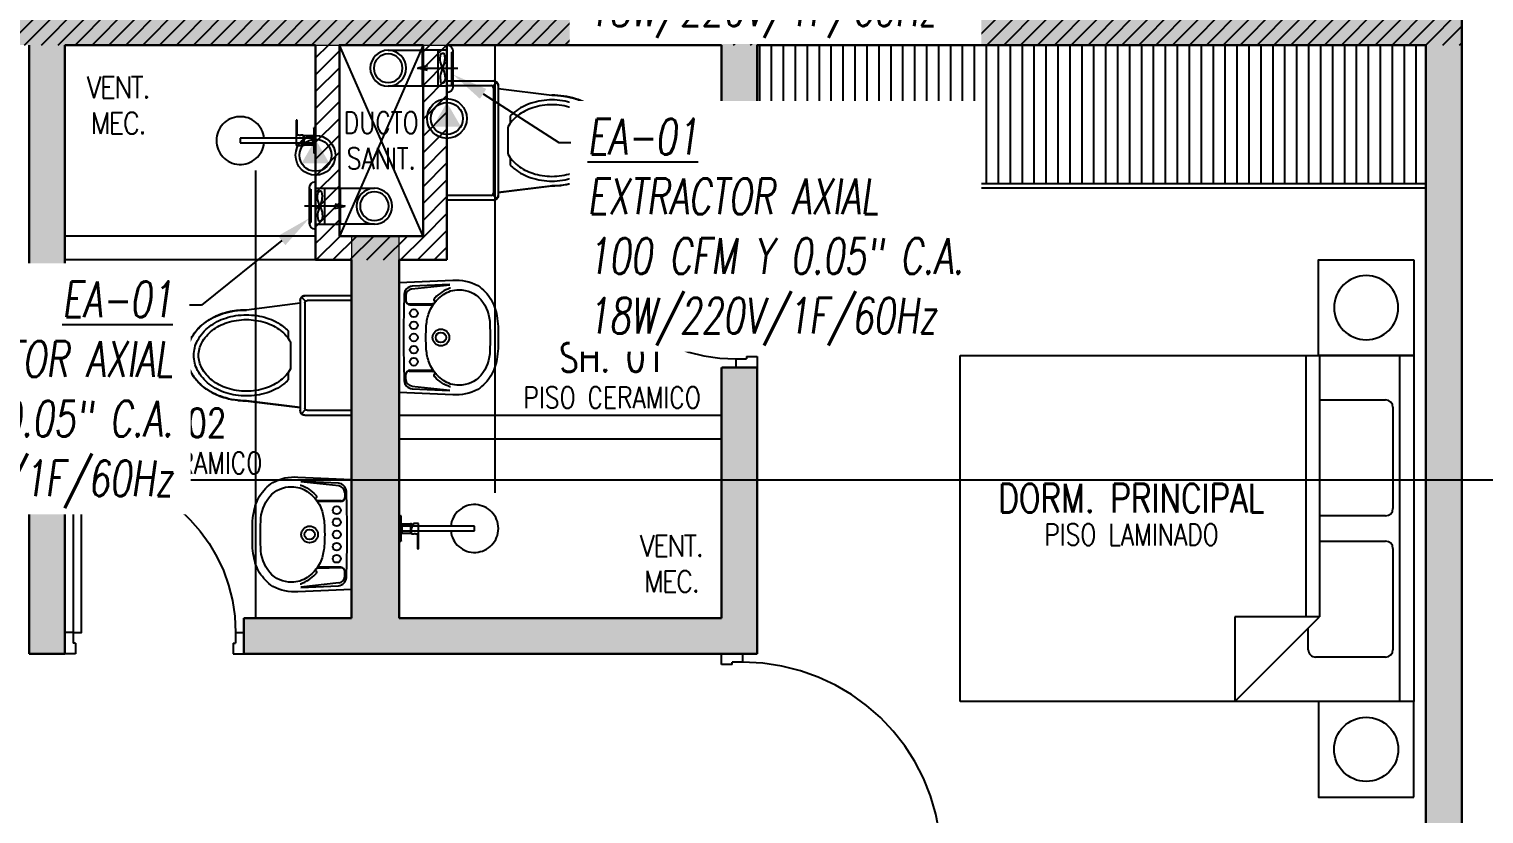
# Model space of a CAD drawing. Header units: millimetres. Extents: x 98 to 155, y -181 to 127.
# Drawn here: x 145.69 to 151.78, y 17.78 to 21.06 of the extents above; entities that cross this region are included whole.
import ezdxf
from ezdxf import colors
from ezdxf.entities.mleader import LeaderData, LeaderLine
from ezdxf.enums import TextEntityAlignment as Align
from ezdxf.math import Vec2, Vec3

# ---------------------------------------------------------------- set-up
doc = ezdxf.new("R2010")
doc.units = ezdxf.units.MM
doc.header["$LTSCALE"] = 15
doc.header["$PDMODE"] = 67
doc.header["$PDSIZE"] = 0.1
for name, pattern in [('CENTER', [2, 1.25, -0.25, 0.25, -0.25]), ('HIDDEN2', [0.1875, 0.125, -0.0625]), ('X-REF_DP_Arquitectura$0$HIDDEN', [0.375, 0.25, -0.125])]:
    doc.linetypes.add(name, pattern=pattern)
doc.layers.get('0').update_dxf_attribs({"color": 250})
doc.layers.get('DEFPOINTS').update_dxf_attribs({"color": 250})
for name, color, linetype in [('A-CORTE', 250, 'CENTER'), ('A-LINEAS', 250, 'Continuous'), ('A-MOBILIARIO', 250, 'Continuous'), ('A-MURO BAJO', 250, 'Continuous'), ('A-PROYECCIONES INT.', 250, 'HIDDEN2'), ('A-SANITARIOS', 250, 'Continuous'), ('A-TEXTO-ACABADO PISO', 250, 'Continuous'), ('A_50_TextoAmbiente', 252, 'Continuous'), ('A_50_TextoIndicaciones', 250, 'Continuous'), ('A_50_Vigas', 250, 'X-REF_DP_Arquitectura$0$HIDDEN'), ('A_60_HatchEstructuras', 250, 'Continuous'), ('DLP_MOBILIARIO FIJO', 250, 'Continuous'), ('L-06_EQ-FIN-CONT', 141, 'Continuous'), ('L3 Equipos y Ductos', 160, 'Continuous'), ('L4 Linea mediana', 191, 'Continuous'), ('L6 Linea fina', 141, 'Continuous'), ('MURO CF 60', 250, 'Continuous')]:
    doc.layers.add(name, color=color, linetype=linetype)
doc.layers.add('A-MUROS', color=252, linetype='Continuous', lineweight=30)
doc.layers.add('A_20_Estructuras', color=250, linetype='Continuous', lineweight=18)
doc.styles.add('JNV ING', font='romans.shx', dxfattribs={"width": 0.7, "oblique": 8, "height": 0.15})
doc.styles.add('ROMANS', font='romans.shx', dxfattribs={"width": 0.8})
pattern_1 = [(45, (128.67014, 20.47273), (-0.03535534, 0.03535534), [])]

# ---------------------------------------------------------------- blocks, each defined once
blk = doc.blocks.new('FUTURE 150')
at = {"layer": 'L3 Equipos y Ductos'}
for p, q in [((-0.1294, 0.1486), (-0.1294, -0.0006)), ((-0.104, -0.026), (-0.104, 0.174)), ((-0.104, 0.152), (0, 0.152)), ((0, 0.152), (0, 0.002)), ((-0.104, 0.002), (0, 0.002))]:
    blk.add_line(p, q, dxfattribs=at)
for centre, start, end in [((-0.104, 0.1486), 90, 180), ((-0.104, -0.0006), 180, 270)]:
    blk.add_arc(centre, 0.0254, start, end, dxfattribs=at)
at = {"layer": 'L4 Linea mediana'}
for p, q in [((-0.1294, 0.1448), (-0.1239, 0.1448)), ((-0.1239, 0.0052), (-0.1239, 0.1448)), ((-0.066, 0.152), (-0.066, 0.002)), ((-0.1294, 0.0052), (-0.1239, 0.0052))]:
    blk.add_line(p, q, dxfattribs=at)
at = {"layer": 'L6 Linea fina'}
for p, q in [((0.0199, 0.077), (-0.1499, 0.077)), ((-0.0231, 0.0872), (0.0199, 0.077)), ((-0.0231, 0.0668), (0.0199, 0.077))]:
    blk.add_line(p, q, dxfattribs=at)
for points in [[(-0.0857, 0.077), (-0.0921, 0.0934), (-0.0951, 0.1284), (-0.0911, 0.1379), (-0.0857, 0.1402)], [(-0.0857, 0.077), (-0.0794, 0.0934), (-0.0764, 0.1284), (-0.0804, 0.1379), (-0.0857, 0.1402)], [(-0.0857, 0.077), (-0.0921, 0.0606), (-0.0951, 0.0256), (-0.0911, 0.0161), (-0.0857, 0.0138)], [(-0.0857, 0.077), (-0.0794, 0.0606), (-0.0764, 0.0256), (-0.0804, 0.0161), (-0.0857, 0.0138)]]:
    blk.add_spline(points, degree=3, dxfattribs=at)
blk = doc.blocks.new('Trampa de humo')
at = {"layer": 'L3 Equipos y Ductos'}
blk.add_lwpolyline([(0.155, 0.15), (0.013, 0.15), (0.013, 0), (0.155, 0)], dxfattribs=at)
for radius in [0.075, 0.06]:
    blk.add_circle((0.155, 0.075), radius, dxfattribs=at)
blk = doc.blocks.new('FUTURE150 con trampa')
blk.add_blockref('Trampa de humo', (0.0927, 0.0279))
at = {"layer": 'L-06_EQ-FIN-CONT'}
blk.add_blockref('FUTURE 150', (0.1057, 0.0259), dxfattribs=at)
blk = doc.blocks.new('PTO ELECT')
at = {"layer": 'L4 Linea mediana', "ltscale": 1.5}
blk.add_circle((-0.6859, 0.0891), 0.0833, dxfattribs=at)
at = {"layer": 'L6 Linea fina', "ltscale": 1.5}
blk.add_circle((-0.6859, 0.0891), 0.0671, dxfattribs=at)
blk.add_solid([(-0.6278, 0.0555), (-0.744, 0.0555), (-0.6278, 0.0555), (-0.6859, 0.1562)], dxfattribs=at)
blk = doc.blocks.new('EF-TP')
at = {"layer": 'A_60_HatchEstructuras'}
h = blk.add_hatch(color=256, dxfattribs=at)
h.dxf.hatch_style = 1
h.paths.add_polyline_path([(48.7, -2.8), (48.5, -2.8), (48.5, -2.9), (48.55, -2.9), (48.55, -6.85), (45.75, -6.85), (45.75, -6.25), (45.6, -6.25), (45.6, -6.85), (42.85, -6.85), (42.85, -4.3), (42.7, -4.3), (42.7, -6.85), (39.8499, -6.85), (39.8499, -7), (42.7, -7), (42.7, -9.55), (42.85, -9.55), (42.85, -7), (45.6, -7), (45.6, -7.6), (45.75, -7.6), (45.75, -7), (48.55, -7), (48.55, -10.95), (48.5, -10.95), (48.5, -11.05), (48.7, -11.05)])
h.paths.add_polyline_path([(45.75, -4.3), (43.6, -4.3), (43.6, -4.45), (44.05, -4.45), (44.05, -6.05), (44.25, -6.05), (44.25, -4.45), (45.6, -4.45), (45.6, -5.5), (45.75, -5.5)], flags=17)
h.paths.add_polyline_path([(45.75, -8.35), (45.6032, -8.35), (45.6, -8.35), (45.6, -9.4), (44.25, -9.4), (44.25, -7.8), (44.05, -7.8), (44.05, -9.4), (43.6, -9.4), (43.6, -9.55), (45.75, -9.55)], flags=17)
at = {"elevation": 0}
for points in [[(44.35, -7.8001), (44, -7)], [(44.35, -7), (44, -7.8001)]]:
    blk.add_lwpolyline(points, dxfattribs=at)
at = {"layer": 'A_20_Estructuras'}
blk.add_lwpolyline([(42.7, -9.55), (42.85, -9.55), (42.85, -7), (45.6, -7), (45.6, -7.6), (45.75, -7.6), (45.75, -7), (48.55, -7), (48.55, -10.95), (48.5, -10.95), (48.5, -11.05), (48.7, -11.05), (48.7, -2.8), (48.5, -2.8), (48.5, -2.9), (48.55, -2.9), (48.55, -6.85), (45.75, -6.85), (45.75, -6.25), (45.6, -6.25), (45.6, -6.85), (42.85, -6.85), (42.85, -4.3), (42.7, -4.3)], dxfattribs=at)
blk.add_lwpolyline([(45.75, -8.35), (45.6032, -8.35), (45.6, -8.35), (45.6, -9.4), (44.25, -9.4), (44.25, -7.8), (44.05, -7.8), (44.05, -9.4), (43.6, -9.4), (43.6, -9.55), (45.75, -9.55)], close=True, dxfattribs=at)
at = {"layer": 'A_50_Vigas'}
for points in [[(44.05, -7.8), (44, -7.8), (44, -7)], [(44.25, -7.8), (44.35, -7.8), (44.35, -7)]]:
    blk.add_lwpolyline(points, dxfattribs=at)
blk = doc.blocks.new('TEXTO DUCTOS PT')
at = {"layer": 'A_50_TextoIndicaciones', "insert": (44.175, -7.4), "char_height": 0.09, "width": 0.4157, "attachment_point": 5, "style": 'ROMANS'}
blk.add_mtext('\\pxsm1,t16;DUCTO SANIT.', dxfattribs=at)
blk = doc.blocks.new('Cortes-Elev.')
at = {"layer": 'A-CORTE', "linetype": 'CENTER', "ltscale": 0.5}
blk.add_lwpolyline([(-1.966, 27.2284), (51.8601, 27.2284)], dxfattribs=at)
blk = doc.blocks.new('pisos superiores')
at = {"layer": 'DLP_MOBILIARIO FIJO'}
h = blk.add_hatch(dxfattribs=at)
h.set_pattern_fill('_USER', color=256, scale=0.05, angle=270, pattern_type=0)
h.set_pattern_definition([(270, (22.9, -6.524964), (0.05, -9e-18), [])])
h.paths.add_polyline_path([(22.95, -6.525), (20.15, -6.525), (20.15, -7.105), (22.95, -7.105)])
at = {"layer": 'A-MUROS'}
for p, q in [((23.1, -2.325, 0), (23.1, -10.575, 0)), ((22.95, -6.525), (20.15, -6.525, 0))]:
    blk.add_line(p, q, dxfattribs=at)
at = {"layer": 'A-MUROS', "elevation": 0}
blk.add_lwpolyline([(22.9, -10.575), (22.9, -10.475), (22.95, -10.475), (22.95, -6.525)], dxfattribs=at)
at = {"layer": 'DLP_MOBILIARIO FIJO', "elevation": 0}
for points in [[(22.95, -6.525), (20.15, -6.525), (20.15, -7.105), (22.95, -7.105)], [(20.15, -7.125), (20.15, -7.105), (22.95, -7.105), (22.95, -7.125)]]:
    blk.add_lwpolyline(points, close=True, dxfattribs=at)
blk = doc.blocks.new('A$C3E6679A6')
for p, q in [((0, 1.8444), (0.0001, 1.9044)), ((0.0001, 1.9044), (1.4501, 1.9044)), ((1.4501, 1.9044), (1.4501, 1.8444))]:
    blk.add_line(p, q)
at = {"linetype": 'Continuous'}
for p, q in [((0, 1.8444), (1.45, 1.8444)), ((0, 0.0044), (0, 1.8444)), ((1.45, 1.8444), (1.45, 0.0044)), ((0.1867, 1.5087), (0.1867, 1.786)), ((0.2173, 1.8167), (0.6414, 1.8167)), ((0.672, 1.786), (0.672, 1.5087)), ((0.778, 1.5087), (0.778, 1.786)), ((0.8086, 1.8167), (1.2327, 1.8167)), ((1.2633, 1.786), (1.2633, 1.4926)), ((0, 1.5084), (1.0953, 1.5084)), ((1.45, 1.1538), (1.0953, 1.5084)), ((1.0953, 1.5084), (1.0953, 1.1538)), ((1.0953, 1.4524), (0, 1.4524)), ((1.2327, 1.462), (1.1418, 1.462)), ((1.0953, 1.1538), (1.45, 1.1538)), ((1.45, 0.0044), (0, 0.0044))]:
    blk.add_line(p, q, dxfattribs=at)
for centre, start, end in [((0.2173, 1.786), 90, 180), ((0.6414, 1.786), 0, 90), ((0.8086, 1.786), 90, 180), ((1.2327, 1.786), 0, 90), ((1.2327, 1.4926), 270, 0)]:
    blk.add_arc(centre, 0.0306, start, end, dxfattribs=at)
at = {"layer": 'DEFPOINTS', "color": 0, "linetype": 'ByBlock'}
for p in [(0, 1.9044), (0, 0)]:
    blk.add_point(p, dxfattribs=at)
blk = doc.blocks.new('A$C2EBA15F5')
blk.add_lwpolyline([(0, 0.4), (0, 0), (0.4, 0), (0.4, 0.4)], close=True)
blk.add_circle((0.2, 0.2), 0.1344)
blk = doc.blocks.new('SIFON JET_PLANTA')
at = {"extrusion": (-2.64698e-23, 6.61744e-24, -1)}
for p, q in [((-0.211, 0.2419, 0), (-0.2091, 0.2441, 0)), ((-0.2091, 0.2441, 0), (-0.2077, 0.2455, 0)), ((-0.2077, 0.2455, 0), (-0.2055, 0.247, 0)), ((-0.2055, 0.247, 0), (-0.2007, 0.2492, 0)), ((-0.2007, 0.2492, 0), (-0.195, 0.25, 0)), ((-0.195, 0.25, 0), (-0.195, 0.25, 0)), ((-0.195, 0.25, 0), (-0.1605, 0.25, 0)), ((-0.1605, 0.25, 0), (-0.0975, 0.25, 0)), ((-0.0975, 0.25, 0), (-0.0323, 0.25, 0)), ((-0.0323, 0.25, 0), (0, 0.25, 0)), ((0, 0.25, 0), (0, -0.25, 0)), ((-0.5148, 0.1813, 0), (-0.5079, 0.1829, 0)), ((-0.5079, 0.1829, 0), (-0.5016, 0.1842, 0)), ((-0.5016, 0.1842, 0), (-0.4865, 0.1867, 0)), ((-0.4865, 0.1867, 0), (-0.4763, 0.188, 0)), ((-0.4763, 0.188, 0), (-0.4726, 0.1884, 0)), ((-0.4726, 0.1884, 0), (-0.4636, 0.1892, 0)), ((-0.4636, 0.1892, 0), (-0.4549, 0.1897, 0)), ((-0.4549, 0.1897, 0), (-0.449, 0.1899, 0)), ((-0.449, 0.1899, 0), (-0.44, 0.19, 0)), ((-0.44, 0.19, 0), (-0.4322, 0.191, 0)), ((-0.4322, 0.191, 0), (-0.215, 0.2181, 0)), ((-0.215, 0.2278, 0), (-0.2149, 0.2323, 0)), ((-0.215, 0.2234, 0), (-0.215, 0.2278, 0)), ((-0.215, 0.2181, 0), (-0.215, 0.2234, 0)), ((-0.2149, 0.2323, 0), (-0.2142, 0.2356, 0)), ((-0.2142, 0.2356, 0), (-0.2129, 0.239, 0)), ((-0.2129, 0.239, 0), (-0.211, 0.2419, 0)), ((-0.6326, 0.121, 0), (-0.6299, 0.1235, 0)), ((-0.6299, 0.1235, 0), (-0.6251, 0.1276, 0)), ((-0.6251, 0.1276, 0), (-0.6206, 0.1314, 0)), ((-0.6206, 0.1314, 0), (-0.6168, 0.1344, 0)), ((-0.6168, 0.1344, 0), (-0.6106, 0.1389, 0)), ((-0.6106, 0.1389, 0), (-0.6061, 0.142, 0)), ((-0.6061, 0.142, 0), (-0.6, 0.1461, 0)), ((-0.6, 0.1461, 0), (-0.5963, 0.1484, 0)), ((-0.5963, 0.1484, 0), (-0.5908, 0.1517, 0)), ((-0.5908, 0.1517, 0), (-0.5862, 0.1543, 0)), ((-0.5862, 0.1543, 0), (-0.5794, 0.158, 0)), ((-0.5794, 0.158, 0), (-0.5693, 0.1629, 0)), ((-0.5693, 0.1629, 0), (-0.5517, 0.1703, 0)), ((-0.5517, 0.1703, 0), (-0.5465, 0.1722, 0)), ((-0.5465, 0.1722, 0), (-0.5385, 0.1749, 0)), ((-0.5385, 0.1749, 0), (-0.5346, 0.176, 0)), ((-0.5346, 0.176, 0), (-0.5265, 0.1784, 0)), ((-0.5265, 0.1784, 0), (-0.5216, 0.1797, 0)), ((-0.5216, 0.1797, 0), (-0.5148, 0.1813, 0)), ((-0.6779, 0.0582, 0), (-0.6745, 0.0655, 0)), ((-0.6745, 0.0655, 0), (-0.6722, 0.0699, 0)), ((-0.6745, 0.0655, 0), (-0.6745, 0.0655, 0)), ((-0.6722, 0.0699, 0), (-0.6705, 0.0728, 0)), ((-0.6705, 0.0728, 0), (-0.669, 0.0755, 0)), ((-0.669, 0.0755, 0), (-0.6672, 0.0785, 0)), ((-0.6672, 0.0785, 0), (-0.665, 0.082, 0)), ((-0.665, 0.082, 0), (-0.6634, 0.0845, 0)), ((-0.6634, 0.0845, 0), (-0.6611, 0.088, 0)), ((-0.6611, 0.088, 0), (-0.657, 0.0936, 0)), ((-0.657, 0.0936, 0), (-0.6534, 0.0984, 0)), ((-0.657, 0.0936, 0), (-0.657, 0.0936, 0)), ((-0.6534, 0.0984, 0), (-0.6503, 0.1023, 0)), ((-0.6534, 0.0984, 0), (-0.6534, 0.0984, 0)), ((-0.6503, 0.1023, 0), (-0.6453, 0.108, 0)), ((-0.6453, 0.108, 0), (-0.6386, 0.1152, 0)), ((-0.6386, 0.1152, 0), (-0.6326, 0.121, 0)), ((-0.69, 0, 0), (-0.6899, 0.0044, 0)), ((-0.6899, 0.0044, 0), (-0.6897, 0.0096, 0)), ((-0.6897, 0.0096, 0), (-0.6893, 0.014, 0)), ((-0.6893, 0.014, 0), (-0.6887, 0.0194, 0)), ((-0.6887, 0.0194, 0), (-0.6881, 0.0236, 0)), ((-0.6881, 0.0236, 0), (-0.6872, 0.0284, 0)), ((-0.6881, 0.0236, 0), (-0.6881, 0.0236, 0)), ((-0.6872, 0.0284, 0), (-0.6867, 0.031, 0)), ((-0.6867, 0.031, 0), (-0.6855, 0.0361, 0)), ((-0.6855, 0.0361, 0), (-0.6838, 0.0421, 0)), ((-0.6855, 0.0361, 0), (-0.6855, 0.0361, 0)), ((-0.6838, 0.0421, 0), (-0.6819, 0.048, 0)), ((-0.6838, 0.0421, 0), (-0.6838, 0.0421, 0)), ((-0.6819, 0.048, 0), (-0.6804, 0.0521, 0)), ((-0.6804, 0.0521, 0), (-0.6793, 0.0547, 0)), ((-0.6793, 0.0547, 0), (-0.6779, 0.0582, 0)), ((-0.6899, -0.0065, 0), (-0.69, 0, 0)), ((-0.6896, -0.0111, 0), (-0.6899, -0.0065, 0)), ((-0.6891, -0.0164, 0), (-0.6896, -0.0111, 0)), ((-0.6881, -0.0232, 0), (-0.6891, -0.0164, 0)), ((-0.6876, -0.0264, 0), (-0.6881, -0.0232, 0)), ((-0.687, -0.0296, 0), (-0.6876, -0.0264, 0)), ((-0.6864, -0.0321, 0), (-0.687, -0.0296, 0)), ((-0.6855, -0.0361, 0), (-0.6864, -0.0321, 0)), ((-0.6838, -0.0419, 0), (-0.6855, -0.0361, 0)), ((-0.6827, -0.0457, 0), (-0.6838, -0.0419, 0)), ((-0.6814, -0.0492, 0), (-0.6827, -0.0457, 0)), ((-0.6803, -0.0522, 0), (-0.6814, -0.0492, 0)), ((-0.6792, -0.0551, 0), (-0.6803, -0.0522, 0)), ((-0.6779, -0.0581, 0), (-0.6792, -0.0551, 0)), ((-0.677, -0.0602, 0), (-0.6779, -0.0581, 0)), ((-0.6751, -0.0642, 0), (-0.677, -0.0602, 0)), ((-0.6722, -0.0699, 0), (-0.6751, -0.0642, 0)), ((-0.6706, -0.0727, 0), (-0.6722, -0.0699, 0)), ((-0.6679, -0.0774, 0), (-0.6706, -0.0727, 0)), ((-0.6646, -0.0826, 0), (-0.6679, -0.0774, 0)), ((-0.6623, -0.0862, 0), (-0.6646, -0.0826, 0)), ((-0.6599, -0.0897, 0), (-0.6623, -0.0862, 0)), ((-0.6554, -0.0958, 0), (-0.6599, -0.0897, 0)), ((-0.6494, -0.1032, 0), (-0.6554, -0.0958, 0)), ((-0.6458, -0.1074, 0), (-0.6494, -0.1032, 0)), ((-0.64, -0.1137, 0), (-0.6458, -0.1074, 0)), ((-0.6379, -0.1158, 0), (-0.64, -0.1137, 0)), ((-0.6347, -0.119, 0), (-0.6379, -0.1158, 0)), ((-0.6335, -0.1201, 0), (-0.6347, -0.119, 0)), ((-0.6347, -0.119, 0), (-0.6347, -0.119, 0)), ((-0.6318, -0.1217, 0), (-0.6335, -0.1201, 0)), ((-0.6305, -0.123, 0), (-0.6318, -0.1217, 0)), ((-0.6318, -0.1217, 0), (-0.6318, -0.1217, 0)), ((-0.6288, -0.1244, 0), (-0.6305, -0.123, 0)), ((-0.6276, -0.1255, 0), (-0.6288, -0.1244, 0)), ((-0.6262, -0.1268, 0), (-0.6276, -0.1255, 0)), ((-0.6245, -0.1281, 0), (-0.6262, -0.1268, 0)), ((-0.6235, -0.1291, 0), (-0.6245, -0.1281, 0)), ((-0.6245, -0.1281, 0), (-0.6245, -0.1281, 0)), ((-0.6223, -0.13, 0), (-0.6235, -0.1291, 0)), ((-0.6215, -0.1307, 0), (-0.6223, -0.13, 0)), ((-0.6204, -0.1315, 0), (-0.6215, -0.1307, 0)), ((-0.6193, -0.1324, 0), (-0.6204, -0.1315, 0)), ((-0.6179, -0.1335, 0), (-0.6193, -0.1324, 0)), ((-0.6168, -0.1344, 0), (-0.6179, -0.1335, 0)), ((-0.6153, -0.1355, 0), (-0.6168, -0.1344, 0)), ((-0.6142, -0.1363, 0), (-0.6153, -0.1355, 0)), ((-0.612, -0.1379, 0), (-0.6142, -0.1363, 0)), ((-0.6086, -0.1403, 0), (-0.612, -0.1379, 0)), ((-0.607, -0.1415, 0), (-0.6086, -0.1403, 0)), ((-0.6058, -0.1422, 0), (-0.607, -0.1415, 0)), ((-0.6039, -0.1435, 0), (-0.6058, -0.1422, 0)), ((-0.602, -0.1448, 0), (-0.6039, -0.1435, 0)), ((-0.6004, -0.1458, 0), (-0.602, -0.1448, 0)), ((-0.5987, -0.1469, 0), (-0.6004, -0.1458, 0)), ((-0.5964, -0.1483, 0), (-0.5987, -0.1469, 0)), ((-0.595, -0.1492, 0), (-0.5964, -0.1483, 0)), ((-0.5936, -0.15, 0), (-0.595, -0.1492, 0)), ((-0.5918, -0.1511, 0), (-0.5936, -0.15, 0)), ((-0.5896, -0.1524, 0), (-0.5918, -0.1511, 0)), ((-0.5871, -0.1538, 0), (-0.5896, -0.1524, 0)), ((-0.5833, -0.1559, 0), (-0.5871, -0.1538, 0)), ((-0.5781, -0.1587, 0), (-0.5833, -0.1559, 0)), ((-0.5759, -0.1598, 0), (-0.5781, -0.1587, 0)), ((-0.5738, -0.1608, 0), (-0.5759, -0.1598, 0)), ((-0.5702, -0.1625, 0), (-0.5738, -0.1608, 0)), ((-0.5675, -0.1637, 0), (-0.5702, -0.1625, 0)), ((-0.5659, -0.1645, 0), (-0.5675, -0.1637, 0)), ((-0.5644, -0.1652, 0), (-0.5659, -0.1645, 0)), ((-0.5614, -0.1664, 0), (-0.5644, -0.1652, 0)), ((-0.5598, -0.1671, 0), (-0.5614, -0.1664, 0)), ((-0.5568, -0.1683, 0), (-0.5598, -0.1671, 0)), ((-0.5543, -0.1693, 0), (-0.5568, -0.1683, 0)), ((-0.551, -0.1706, 0), (-0.5543, -0.1693, 0)), ((-0.5491, -0.1713, 0), (-0.551, -0.1706, 0)), ((-0.5465, -0.1722, 0), (-0.5491, -0.1713, 0)), ((-0.5449, -0.1728, 0), (-0.5465, -0.1722, 0)), ((-0.5428, -0.1735, 0), (-0.5449, -0.1728, 0)), ((-0.5412, -0.174, 0), (-0.5428, -0.1735, 0)), ((-0.5385, -0.1749, 0), (-0.5412, -0.174, 0)), ((-0.5352, -0.1759, 0), (-0.5385, -0.1749, 0)), ((-0.5385, -0.1749, 0), (-0.5385, -0.1749, 0)), ((-0.5321, -0.1768, 0), (-0.5352, -0.1759, 0)), ((-0.5296, -0.1775, 0), (-0.5321, -0.1768, 0)), ((-0.5267, -0.1783, 0), (-0.5296, -0.1775, 0)), ((-0.5238, -0.1791, 0), (-0.5267, -0.1783, 0)), ((-0.5267, -0.1783, 0), (-0.5267, -0.1783, 0)), ((-0.5217, -0.1796, 0), (-0.5238, -0.1791, 0)), ((-0.5177, -0.1807, 0), (-0.5217, -0.1796, 0)), ((-0.5151, -0.1813, 0), (-0.5177, -0.1807, 0)), ((-0.5118, -0.1821, 0), (-0.5151, -0.1813, 0)), ((-0.5094, -0.1826, 0), (-0.5118, -0.1821, 0)), ((-0.5066, -0.1832, 0), (-0.5094, -0.1826, 0)), ((-0.5022, -0.184, 0), (-0.5066, -0.1832, 0)), ((-0.4974, -0.1849, 0), (-0.5022, -0.184, 0)), ((-0.495, -0.1854, 0), (-0.4974, -0.1849, 0)), ((-0.4974, -0.1849, 0), (-0.4974, -0.1849, 0)), ((-0.4936, -0.1856, 0), (-0.495, -0.1854, 0)), ((-0.4916, -0.1859, 0), (-0.4936, -0.1856, 0)), ((-0.4884, -0.1864, 0), (-0.4916, -0.1859, 0)), ((-0.4862, -0.1867, 0), (-0.4884, -0.1864, 0)), ((-0.4824, -0.1872, 0), (-0.4862, -0.1867, 0)), ((-0.4812, -0.1874, 0), (-0.4824, -0.1872, 0)), ((-0.4785, -0.1877, 0), (-0.4812, -0.1874, 0)), ((-0.4761, -0.188, 0), (-0.4785, -0.1877, 0)), ((-0.4735, -0.1883, 0), (-0.4761, -0.188, 0)), ((-0.4695, -0.1887, 0), (-0.4735, -0.1883, 0)), ((-0.4651, -0.189, 0), (-0.4695, -0.1887, 0)), ((-0.4639, -0.1891, 0), (-0.4651, -0.189, 0)), ((-0.4651, -0.189, 0), (-0.4651, -0.189, 0)), ((-0.4619, -0.1893, 0), (-0.4639, -0.1891, 0)), ((-0.4592, -0.1894, 0), (-0.4619, -0.1893, 0)), ((-0.4568, -0.1896, 0), (-0.4592, -0.1894, 0)), ((-0.455, -0.1897, 0), (-0.4568, -0.1896, 0)), ((-0.4518, -0.1898, 0), (-0.455, -0.1897, 0)), ((-0.449, -0.1899, 0), (-0.4518, -0.1898, 0)), ((-0.4467, -0.1899, 0), (-0.449, -0.1899, 0)), ((-0.4428, -0.19, 0), (-0.4467, -0.1899, 0)), ((-0.44, -0.19, 0), (-0.4428, -0.19, 0)), ((-0.215, -0.2181, 0), (-0.44, -0.19, 0)), ((-0.215, -0.227, 0), (-0.215, -0.2181, 0)), ((-0.215, -0.23, 0), (-0.215, -0.227, 0)), ((-0.2147, -0.2335, 0), (-0.215, -0.23, 0)), ((-0.2138, -0.2369, 0), (-0.2147, -0.2335, 0)), ((-0.2126, -0.2395, 0), (-0.2138, -0.2369, 0)), ((-0.2138, -0.2369, 0), (-0.2138, -0.2369, 0)), ((-0.2108, -0.2423, 0), (-0.2126, -0.2395, 0)), ((-0.2126, -0.2395, 0), (-0.2126, -0.2395, 0)), ((-0.2091, -0.2441, 0), (-0.2108, -0.2423, 0)), ((-0.2108, -0.2423, 0), (-0.2108, -0.2423, 0)), ((-0.2108, -0.2423, 0), (-0.2108, -0.2423, 0)), ((-0.209, -0.244, 0), (-0.2091, -0.2441, 0)), ((-0.2067, -0.2462, 0), (-0.209, -0.244, 0)), ((-0.209, -0.244, 0), (-0.209, -0.244, 0)), ((-0.2029, -0.2484, 0), (-0.2067, -0.2462, 0)), ((-0.2067, -0.2462, 0), (-0.2067, -0.2462, 0)), ((-0.1995, -0.2495, 0), (-0.2029, -0.2484, 0)), ((-0.2029, -0.2484, 0), (-0.2029, -0.2484, 0)), ((-0.195, -0.25, 0), (-0.1995, -0.2495, 0)), ((0, -0.25, 0), (-0.195, -0.25, 0))]:
    blk.add_line(p, q, dxfattribs=at)
for p, q in [((-0.2091, 0.2441, 0), (-0.1921, 0.2271, 0)), ((-0.195, 0.25, 0), (0, 0.25, 0)), ((0, 0.25, 0), (0, -0.25, 0)), ((-0.215, 0.2181, 0), (-0.44, 0.19, 0)), ((-0.215, -0.23, 0), (-0.215, 0.23, 0)), ((-0.195, -0.22, 0), (-0.195, 0.22, 0)), ((-0.185, 0.23, 0), (0, 0.23, 0)), ((-0.265, 0.0718, 0), (-0.265, 0.1028, 0)), ((-0.255, -0.0562, 0), (-0.255, 0.0562, 0)), ((-0.265, -0.1028, 0), (-0.265, -0.0718, 0)), ((-0.215, -0.2181, 0), (-0.44, -0.19, 0)), ((-0.2091, -0.2441, 0), (-0.1921, -0.2271, 0)), ((0, -0.23, 0), (-0.185, -0.23, 0)), ((0, -0.25, 0), (-0.195, -0.25, 0))]:
    blk.add_line(p, q)
at = {"elevation": 0}
for points in [[(-0.265, 0.1028, 0.0362), (-0.2844, 0.1202, 0.08725), (-0.3535, 0.1565, 0.077598), (-0.44, 0.17, 0.077598), (-0.5265, 0.1565, 0.08725), (-0.5956, 0.1202, 0.105601), (-0.6443, 0.0627, 0.12364), (-0.66, 0, 0.12364), (-0.6443, -0.0627, 0.105601), (-0.5956, -0.1202, 0.08725), (-0.5265, -0.1565, 0.077598), (-0.44, -0.17, 0.077598)], [(-0.255, 0.0562, 0.100268), (-0.2967, 0.1044, 0.08725), (-0.3596, 0.1374, 0.077598), (-0.44, 0.15, 0.077598), (-0.5204, 0.1374, 0.08725), (-0.5833, 0.1044, 0.105601), (-0.6266, 0.0532, 0.12364), (-0.64, 0, 0.12364), (-0.6266, -0.0532, 0.105601), (-0.5833, -0.1044, 0.08725), (-0.5204, -0.1374, 0.077598), (-0.44, -0.15, 0.077598)], [(-0.44, -0.15, 0.077598), (-0.3596, -0.1374, 0.08725), (-0.2967, -0.1044, 0.100268), (-0.255, -0.0562, 0.12364)], [(-0.44, -0.17, 0.077598), (-0.3535, -0.1565, 0.08725), (-0.2844, -0.1202, 0.0362), (-0.265, -0.1028, 0.12364)]]:
    blk.add_lwpolyline(points, format="xyb", dxfattribs=at)
for centre, radius, start, end in [((-0.195, 0.23, 0), 0.02, 90, 180), ((-0.44, -0.1379, 0), 0.3279, 90, 107.47412), ((-0.185, 0.22, 0), 0.01, 90, 180), ((-0.4939, -0.0273, 0), 0.203, 127.23483, 151.40883), ((-0.4613, -0.0702, 0), 0.257, 107.47412, 127.23483), ((-0.544, 0, 0), 0.146, 151.40883, 180), ((-0.544, 0, 0), 0.146, 180, 208.59117), ((-0.4939, 0.0273, 0), 0.203, 208.59117, 232.76517), ((-0.4613, 0.0702, 0), 0.257, 232.76517, 252.52588), ((-0.44, 0.1379, 0), 0.3279, 252.52588, 270), ((-0.195, -0.23, 0), 0.02, 180, 270), ((-0.185, -0.22, 0), 0.01, 180, 270)]:
    blk.add_arc(centre, radius, start, end)
blk = doc.blocks.new('BOWL-ITALGRIF_VARADERO_01')
for p, q in [((-0.2032, -0.1971), (-0.2208, -0.038)), ((0.2032, -0.1971), (0.2208, -0.038)), ((-0.1404, -0.2077), (-0.1424, -0.1083)), ((-0.1375, -0.205), (-0.1375, -0.1117)), ((0.1375, -0.205), (0.1375, -0.1117)), ((0.1404, -0.2077), (0.1424, -0.1083)), ((-0.1753, -0.222), (-0.1544, -0.222)), ((0.1753, -0.222), (0.1544, -0.222))]:
    blk.add_line(p, q)
for points in [[(-0.0917, 0.1589, -0.02989), (-0.0456, 0.1646, -0.007822), (0.0456, 0.1646, -0.02989), (0.0918, 0.1589, -0.091737), (0.1601, 0.1343, -0.112496), (0.2175, 0.0792, -0.147885), (0.2402, -0.0257), (0.23, -0.25), (-0.23, -0.25), (-0.2402, -0.0257, -0.147885), (-0.2175, 0.0792, -0.112496), (-0.1601, 0.1343, -0.091737)], [(-0.0496, -0.1363, -0.062677), (-0.1048, -0.1249, -0.110639), (-0.1576, -0.091, -0.120976), (-0.195, -0.0344, -0.061198), (-0.2, 0, -0.21707), (-0.1593, 0.092, -0.174983), (-0.0545, 0.1298, -0.010618), (0, 0.131, -0.010618), (0.0545, 0.1298, -0.174983), (0.1593, 0.092, -0.21707), (0.2, 0, -0.061198), (0.195, -0.0344, -0.120976), (0.1576, -0.091, -0.110639), (0.1048, -0.1249, -0.062677), (0.0496, -0.1363, -0.017583), (0, -0.138, -0.017583)]]:
    blk.add_lwpolyline(points, format="xyb", close=True)
for points in [[(-0.2216, -0.0381), (-0.2145, -0.1954, 0.390823), (-0.1807, -0.2288, 0.017524), (0.1807, -0.2288, 0.390823), (0.2145, -0.1954), (0.2216, -0.0381)], [(-0.2072, -0.035, 0.005), (-0.2064, -0.038, 0.121292), (-0.166, -0.0996, 0.007977), (-0.1624, -0.1031)], [(0.2072, -0.035, -0.005), (0.2064, -0.038, -0.121292), (0.166, -0.0996, -0.007977), (0.1624, -0.1031)]]:
    blk.add_lwpolyline(points, format="xyb")
for centre, radius in [((0, -0.075), 0.035), ((0, -0.075), 0.0215), ((-0.1015, -0.1885), 0.0165), ((-0.051, -0.1885), 0.0165), ((0, -0.1885), 0.0165), ((0.051, -0.1885), 0.0165), ((0.1015, -0.1885), 0.0165)]:
    blk.add_circle(centre, radius)
for centre, radius, start, end in [((-0.1583, -0.0987), 0.006, 226.64309, 46.64309), ((-0.1404, -0.1083), 0.002, 54.36186, 181.13739), ((-0.1355, -0.1117), 0.002, 56.71088, 180), ((0.1355, -0.1117), 0.002, 0, 123.28912), ((0.1404, -0.1083), 0.002, 358.86261, 125.63814), ((0.1583, -0.0987), 0.006, 133.35691, 313.35691), ((0.1048, -0.1249), 9.094947017729287e-16, 0, 217.6714), ((-0.1753, -0.194), 0.028, 186.31112, 270), ((-0.1545, -0.205), 0.017, 270, 0), ((-0.1544, -0.208), 0.014, 270, 1.13739), ((0.1545, -0.205), 0.017, 180, 270), ((0.1544, -0.208), 0.014, 178.86261, 270), ((0.1753, -0.194), 0.028, 270, 353.68888)]:
    blk.add_arc(centre, radius, start, end)
blk = doc.blocks.new('*U146')
for p, q in [((0.01, 0.705), (0.01, 0.75)), ((0.1, 0.715), (0.1, 0.75)), ((0.055, 0.705), (0.01, 0.705)), ((0.1, 0.715), (0.055, 0.715)), ((0.055, 0.705), (0.055, 0.715)), ((0.055, 0.045), (0.01, 0.045)), ((0.01, 0.045), (0.01, 0)), ((0.055, 0.045), (0.055, 0.035)), ((0.1, 0.035), (0.055, 0.035)), ((0.1, 0.035), (0.1, 0))]:
    blk.add_line(p, q)
blk.add_lwpolyline([(0.78, 0.07), (0.78, 0.035), (0.1, 0.035), (0.1, 0.07)], close=True)
at = {"linetype": 'HIDDEN2'}
blk.add_arc((0.0996, 0.0341), 0.6809, 2.23015, 89.96723, dxfattribs=at)
blk = doc.blocks.new('*U145')
for p, q in [((0.01, 0.855), (0.01, 0.9)), ((0.055, 0.855), (0.01, 0.855)), ((0.1, 0.865), (0.055, 0.865)), ((0.055, 0.855), (0.055, 0.865)), ((0.1, 0.865), (0.1, 0.9)), ((0.055, 0.045), (0.01, 0.045)), ((0.01, 0.045), (0.01, 0)), ((0.055, 0.045), (0.055, 0.035)), ((0.1, 0.035), (0.055, 0.035)), ((0.1, 0.035), (0.1, 0))]:
    blk.add_line(p, q)
blk.add_lwpolyline([(0.93, 0.07), (0.93, 0.035), (0.1, 0.035), (0.1, 0.07)], close=True)
at = {"linetype": 'HIDDEN2'}
blk.add_arc((0.0995, 0.0339), 0.8311, 2.23015, 89.96723, dxfattribs=at)
blk = doc.blocks.new('ducha marsano')
at = {"linetype": 'HIDDEN2', "ltscale": 0.5, "extrusion": (-4.9425e-10, -7.91123e-10, -1)}
for p, q in [((-0.01, 0), (0.01, 0)), ((0.01, 0), (0.01, -0.3155)), ((-0.0205, -0.08), (-0.0205, -0.0601)), ((-0.0155, -0.058), (-0.0157, -0.058)), ((-0.01, -0.3155), (-0.01, 0)), ((0.0225, -0.0515), (-0.0001, -0.0515)), ((0.0225, -0.0515), (0.0225, -0.0627)), ((0.021, -0.0815), (-0.019, -0.0815)), ((0.025, -0.0815), (0.021, -0.0815)), ((0.0225, -0.0682), (0.0225, -0.077)), ((0.0225, -0.077), (0.025, -0.077)), ((0.025, -0.077), (0.0771, -0.077)), ((0.0771, -0.0815), (0.025, -0.0815)), ((0.0771, -0.077), (0.0816, -0.077)), ((0.0816, -0.0815), (0.0771, -0.0815)), ((0.0816, -0.077), (0.082, -0.077)), ((0.082, -0.0815), (0.0816, -0.0815)), ((0.082, -0.077), (0.084, -0.077)), ((0.084, -0.0815), (0.082, -0.0815)), ((0.0855, -0.0785), (0.0855, -0.08)), ((0.01, -0.3155), (-0.01, -0.3155))]:
    blk.add_line(p, q, dxfattribs=at)
for centre, radius, start, end in [((-0.0004, -0.0462), 0.02, 323.95812, 354.92979), ((0.0004, -0.0462), 0.02, 185.07021, 195.2705), ((0.019, -0.08), 0.0015, 270, 360), ((-0.084, -0.0785), 0.0015, 90, 180), ((-0.084, -0.08), 0.0015, 180, 270), ((0, -0.3155), 0.1, 95.73917, 84.26083)]:
    blk.add_arc(centre, radius, start, end, dxfattribs=at)
at = {"linetype": 'HIDDEN2', "ltscale": 0.5, "extrusion": (-4.94252e-10, -7.91124e-10, -1)}
blk.add_ellipse((0, -0.0515), major_axis=(-0.0225, -0.0095), ratio=0.001448, start_param=0.425436, end_param=1.567366, dxfattribs=at)
at = {"linetype": 'HIDDEN2', "ltscale": 0.5}
for points, degree in [([(-0.0305, 0), (0, 0), (0.0305, 0)], 2), ([(0.0305, 0), (0.0415, 0), (0.0525, 0)], 2), ([(0.0525, 0), (0.0525, -0.0038), (0.0525, -0.0075)], 2), ([(-0.0525, 0), (-0.0525, -0.0038), (-0.0525, -0.0075)], 2), ([(-0.0525, 0), (-0.0415, 0), (-0.0305, 0)], 2), ([(-0.0525, -0.0075), (-0.0525, -0.0075), (-0.0525, -0.0075)], 2), ([(0.0305, -0.008), (0, -0.008), (-0.0305, -0.008)], 2), ([(-0.0215, -0.008), (-0.0215, -0.0093), (-0.0215, -0.0105)], 2), ([(-0.021, -0.011), (-0.007, -0.011), (0.007, -0.011), (0.021, -0.011)], 3), ([(-0.02, -0.011), (-0.02, -0.0294), (-0.02, -0.0477)], 2), ([(-0.0197, -0.048), (0, -0.048), (0.0197, -0.048)], 2), ([(0.02, -0.011), (0.02, -0.0294), (0.02, -0.0477)], 2), ([(0.0215, -0.008), (0.0215, -0.0093), (0.0215, -0.0105)], 2)]:
    blk.add_open_spline(points, degree=degree, dxfattribs=at)
for points, weights in [([(-0.0525, -0.0075), (-0.0525, -0.0075), (-0.0525, -0.0075)], [1, 0.990847086912, 0.982266230892]), ([(-0.052, -0.008), (-0.0525, -0.008), (-0.0525, -0.0075)], [1, 0.707106781193, 1]), ([(-0.0215, -0.0105), (-0.0215, -0.011), (-0.021, -0.011)], [1, 0.70710678154, 1]), ([(-0.02, -0.0477), (-0.02, -0.048), (-0.0197, -0.048)], [1, 0.707106780138, 1]), ([(0.02, -0.0477), (0.02, -0.048), (0.0197, -0.048)], [1, 0.707106779703, 1]), ([(0.0211, -0.011), (0.0211, -0.011), (0.021, -0.011)], [1, 0.992411795776, 1]), ([(0.052, -0.008), (0.0521, -0.008), (0.0521, -0.008)], [1, 0.992411795771, 1])]:
    blk.add_rational_spline(points, weights, degree=2, dxfattribs=at)
for points, knots in [([(-0.0305, -0.008), (-0.0332, -0.008), (-0.0374, -0.008), (-0.0424, -0.008), (-0.0458, -0.008), (-0.0486, -0.008), (-0.0512, -0.008), (-0.052, -0.008), (-0.052, -0.008)], [0, 0, 0, 0, 8.104572, 12.495263, 16.885954, 21.276645, 25.667336, 33.771908, 33.771908, 33.771908, 33.771908]), ([(0.052, -0.008), (0.052, -0.008), (0.0512, -0.008), (0.0486, -0.008), (0.0458, -0.008), (0.0424, -0.008), (0.0374, -0.008), (0.0332, -0.008), (0.0305, -0.008)], [0, 0, 0, 0, 8.104572, 12.495263, 16.885954, 21.276645, 25.667336, 33.771908, 33.771908, 33.771908, 33.771908]), ([(0.0225, -0.0682), (0.0225, -0.0682), (0.0225, -0.0682), (0.0225, -0.0679), (0.0224, -0.0677), (0.0224, -0.0672), (0.0224, -0.0669), (0.0223, -0.0662), (0.0223, -0.0658), (0.0223, -0.0652), (0.0223, -0.0648), (0.0224, -0.0641), (0.0224, -0.0638), (0.0224, -0.0633), (0.0225, -0.0631), (0.0225, -0.0628), (0.0225, -0.0627), (0.0225, -0.0627)], [0.4148436, 0.4148436, 0.4148436, 0.4148436, 0.5185541, 0.5185541, 0.6222645, 0.6222645, 0.7259759, 0.7259759, 0.8296873, 0.8296873, 0.9333987, 0.9333987, 1.03711, 1.03711, 1.1408205, 1.1408205, 1.2445309, 1.2445309, 1.2445309, 1.2445309])]:
    blk.add_open_spline(points, degree=3, knots=knots, dxfattribs=at)
for points, weights, degree, knots in [([(0.0211, -0.011), (0.0211, -0.011), (0.0211, -0.011), (0.0211, -0.011), (0.0214, -0.0109), (0.0215, -0.0107), (0.0215, -0.0105)], [0.918641037743, 0.918640949346, 0.918640860949, 0.918640772552, 0.789223156395, 0.789223156395, 0.918640772552], 3, [0.1238988, 0.1238988, 0.1238988, 0.1238988, 0.1238993, 0.1238993, 0.1238993, 0.78603, 0.78603, 0.78603, 0.78603]), ([(0.0521, -0.008), (0.0521, -0.008), (0.0521, -0.008), (0.0525, -0.0079), (0.0525, -0.0075)], [0.918641037749, 0.918640905153, 0.918640772558, 0.724517853988, 0.918640772558], 2, [0.1238988, 0.1238988, 0.1238988, 0.1238993, 0.1238993, 0.7860311, 0.7860311, 0.7860311])]:
    blk.add_rational_spline(points, weights, degree=degree, knots=knots, dxfattribs=at)
blk = doc.blocks.new('DPTO 65')
at = {"layer": 'A-LINEAS'}
for p, q in [((-4.35, 0.95), (-4.7, 0.15)), ((-4.35, 0.15), (-4.7, 0.95))]:
    blk.add_line(p, q, dxfattribs=at)
at = {"layer": 'A-MURO BAJO'}
for p, q in [((-4.45, 1.8), (-3.1, 1.8)), ((-4.45, 1.7), (-3.1, 1.7)), ((-4.8, 1.05), (-5.85, 1.05)), ((-4.8, 0.95), (-5.85, 0.95))]:
    blk.add_line(p, q, dxfattribs=at)
at = {"layer": 'A-MUROS'}
for p, q in [((-5.85, 2.7), (-6, 2.7)), ((-6, 2.7), (-6, 0.15)), ((-5.85, 0.15), (-5.85, 2.7)), ((-2.95, 2.7), (-5.1, 2.7)), ((-5.1, 2.7), (-5.1, 2.55)), ((-2.95, 1.5), (-2.95, 2.7)), ((-5.1, 2.55), (-4.65, 2.55)), ((-4.65, 2.55), (-4.65, 1.05)), ((-4.45, 1.05), (-4.45, 2.55)), ((-4.45, 2.55), (-3.1, 2.55)), ((-3.1, 2.55), (-3.1, 1.5)), ((-2.95, 1.5), (-3.0968, 1.5)), ((-4.65, 1.05), (-4.8, 1.05)), ((-4.8, 1.05), (-4.8, 0.15)), ((-4.25, 1.05), (-4.45, 1.05)), ((-4.25, 0.15), (-4.25, 1.05)), ((-3.1, 0.15), (-3.1, 0.75)), ((-3.1, 0.75), (-2.95, 0.75)), ((-2.95, 0.75), (-2.95, 0.15)), ((-4.8, 0.15), (-5.85, 0.15)), ((-4.25, 0.15), (-3.1, 0.15)), ((-2.95, 0.15), (-0.2, 0.15))]:
    blk.add_line(p, q, dxfattribs=at)
at = {"layer": 'A-MUROS', "elevation": 0}
blk.add_lwpolyline([(-4.7, 0.95), (-4.35, 0.95), (-4.35, 0.15), (-4.7, 0.15)], close=True, dxfattribs=at)
at = {"layer": 'A-PROYECCIONES INT.'}
for p, q in [((-5.05, 2.55), (-5.05, 0.15)), ((-4.05, 0.15), (-4.05, 2.55))]:
    blk.add_line(p, q, dxfattribs=at)
at = {"layer": 'A-MOBILIARIO', "xscale": -1, "rotation": 180}
blk.add_blockref('*U145', (-3.11, 3.6), dxfattribs=at)
at = {"layer": 'A-MOBILIARIO', "xscale": -1}
for name, p in [('A$C2EBA15F5', (-0.2, 2.9001)), ('*U146', (-2.94, 0.75, 0))]:
    blk.add_blockref(name, p, dxfattribs=at)
at = {"layer": 'A-MOBILIARIO', "extrusion": (0, 0, -1), "zscale": -1.000000000000002, "rotation": 90}
blk.add_blockref('A$C3E6679A6', (2.1044, 1.45), dxfattribs=at)
at = {"layer": 'A-MOBILIARIO'}
for name, p, rotation in [('*U146', (-5.85, 2.71), 270), ('A$C2EBA15F5', (-0.2, 1.4501), 180)]:
    blk.add_blockref(name, p, dxfattribs=dict(at, rotation=rotation))
at = {"layer": 'A-SANITARIOS'}
for p, xscale, rotation in [((-4.9, 2.2, 0), -1.000000000000026, 90), ((-4.2, 1.375, 0), -1.000000000000003, 270)]:
    blk.add_blockref('BOWL-ITALGRIF_VARADERO_01', p, dxfattribs=dict(at, xscale=xscale, rotation=rotation))
at = {"layer": 'A-SANITARIOS', "extrusion": (7.91123e-10, -4.9425e-10, -1), "xscale": -0.9999999999999717, "rotation": 269.9999992996428}
blk.add_blockref('ducha marsano', (4.45, 2.175, 0), dxfattribs=at)
at = {"layer": 'A-SANITARIOS', "extrusion": (-3.60286e-08, -4.49068e-08, 1), "rotation": 1.331223285225883e-06}
blk.add_blockref('SIFON JET_PLANTA', (-4.65, 1.45, 0), dxfattribs=at)
at = {"layer": 'A-SANITARIOS', "extrusion": (-3.60286e-08, 4.49068e-08, -1), "zscale": -1, "rotation": 1.331223222925989e-06}
blk.add_blockref('SIFON JET_PLANTA', (4.25, 0.55, 0), dxfattribs=at)
at = {"layer": 'A-SANITARIOS', "extrusion": (-7.91123e-10, 4.9425e-10, -1), "xscale": -0.9999999999999735, "rotation": 89.99999929964281}
blk.add_blockref('ducha marsano', (4.8, 0.55, 0), dxfattribs=at)
blk = doc.blocks.new('Vent SSHH F1')
at = {"layer": 'L6 Linea fina', "xscale": -1}
blk.add_blockref('FUTURE150 con trampa', (42.7017, -2.75), dxfattribs=at)
at = {"layer": 'L6 Linea fina'}
for p in [(43.3859, -2.9468), (42.8354, -3.1009, 0)]:
    blk.add_blockref('PTO ELECT', p, dxfattribs=at)
at = {"layer": 'L6 Linea fina', "xscale": -1, "rotation": 180}
blk.add_blockref('FUTURE150 con trampa', (42.1483, -3.1221), dxfattribs=at)
at = {"layer": 'L6 Linea fina'}
ml = blk.add_multileader_mtext('Standard', dxfattribs=at)
ml.set_content('{\\LEA-01}\\PEXTRACTOR AXIAL\\P100 CFM Y 0.05" C.A.\\P18W/220V/1F/60Hz', color=12, style='JNV ING')
ml.set_leader_properties(color=256, linetype='ByLayer', lineweight=-1)
ml.build(insert=Vec2(0, 0))
ml.multileader.update_dxf_attribs({"dogleg_length": 0.05, "arrow_head_size": 0.15})
ctx = ml.context
ctx.base_point, ctx.char_height, ctx.arrow_head_size, ctx.landing_gap_size, ctx.plane_origin = Vec3(39.7084, -1.4018), 0.15, 0.15, 0.07, Vec3(42.1156, -2.0043)
ctx.text_align_type = 2
notes = []
notes.append((ctx, [(0, (1, 1, 0), (41.6724, -1.4018), (-1, 0), 0.05, [(0, [(42.1246, -1.6921)], 0, [])])]))
ctx.mtext.insert, ctx.mtext.alignment, ctx.mtext.flow_direction = Vec3(41.5524, -1.3018), 3, 5
ctx.mtext.has_bg_fill, ctx.mtext.bg_color, ctx.mtext.bg_scale_factor, ctx.mtext.bg_transparency, ctx.mtext.use_window_bg_color = 1, -1027028792, 1.5, 0, 1
ml = blk.add_multileader_mtext('Standard', dxfattribs=at)
ml.set_content('{\\LEA-01}\\PEXTRACTOR AXIAL\\P100 CFM Y 0.05" C.A.\\P18W/220V/1F/60Hz', color=12, style='JNV ING')
ml.set_leader_properties(color=256, linetype='ByLayer', lineweight=-1)
ml.build(insert=Vec2(0, 0))
ml.multileader.update_dxf_attribs({"dogleg_length": 0.05, "arrow_head_size": 0.15})
ctx = ml.context
ctx.base_point, ctx.char_height, ctx.arrow_head_size, ctx.landing_gap_size, ctx.plane_origin = Vec3(43.2186, -1.6704, 0), 0.15, 0.15, 0.07, Vec3(42.7254, -2.2729, 0)
notes.append((ctx, [(0, (1, 1, 0), (43.1686, -1.6704, 0), (1, 0), 0.05, [(0, [(42.7254, -2.2729, 0)], 0, [])])]))
ctx.mtext.insert, ctx.mtext.flow_direction = Vec3(43.2886, -1.5704, 0), 5
ctx.mtext.has_bg_fill, ctx.mtext.bg_color, ctx.mtext.bg_scale_factor, ctx.mtext.bg_transparency, ctx.mtext.use_window_bg_color = 1, -1027028792, 1.5, 0, 1
for ctx, leaders in notes:
    for number, flags, end, landing, length, lines in leaders:
        leader = LeaderData()
        leader.index, (leader.has_last_leader_line, leader.has_dogleg_vector, leader.attachment_direction) = number, flags
        leader.last_leader_point, leader.dogleg_vector, leader.dogleg_length = Vec3(end), Vec3(landing), length
        for number, points, colour, breaks in lines:
            line = LeaderLine()
            line.index, line.vertices, line.color, line.breaks = number, Vec3.list(points), colors.encode_raw_color(colour), breaks
            leader.lines.append(line)
        ctx.leaders.append(leader)
ml = blk.add_multileader_mtext('Standard', dxfattribs=at)
ml.set_content('{\\LEA-01}\\PEXTRACTOR AXIAL\\P100 CFM Y 0.05" C.A.\\P18W/220V/1F/60Hz', color=12, style='JNV ING')
ml.set_leader_properties(color=256, linetype='ByLayer', lineweight=-1)
ml.build(insert=Vec2(0, 0))
ml.multileader.update_dxf_attribs({"dogleg_length": 0.05, "arrow_head_size": 0.15})
ctx = ml.context
ctx.base_point, ctx.char_height, ctx.arrow_head_size, ctx.landing_gap_size, ctx.plane_origin = Vec3(43.2186, -2.9588, 0), 0.15, 0.15, 0.07, Vec3(42.7254, -3.5613, 0)
notes = []
notes.append((ctx, [(0, (1, 1, 0), (43.1686, -2.9588, 0), (1, 0), 0.05, [(0, [(42.7254, -2.6734, 0)], 0, [])])]))
ctx.mtext.insert, ctx.mtext.flow_direction = Vec3(43.2886, -2.8588, 0), 5
ctx.mtext.has_bg_fill, ctx.mtext.bg_color, ctx.mtext.bg_scale_factor, ctx.mtext.bg_transparency, ctx.mtext.use_window_bg_color = 1, -1027028792, 1.5, 0, 1
ml = blk.add_multileader_mtext('Standard', dxfattribs=at)
ml.set_content('{\\LEA-01}\\PEXTRACTOR AXIAL\\P100 CFM Y 0.05" C.A.\\P18W/220V/1F/60Hz', color=12, style='JNV ING')
ml.set_leader_properties(color=256, linetype='ByLayer', lineweight=-1)
ml.build(insert=Vec2(0, 0))
ml.multileader.update_dxf_attribs({"dogleg_length": 0.05, "arrow_head_size": 0.15})
ctx = ml.context
ctx.base_point, ctx.char_height, ctx.arrow_head_size, ctx.landing_gap_size, ctx.plane_origin = Vec3(39.7084, -3.6399), 0.15, 0.15, 0.07, Vec3(42.1156, -4.2424)
ctx.text_align_type = 2
notes.append((ctx, [(0, (1, 1, 0), (41.6724, -3.6399), (-1, 0), 0.05, [(0, [(42.1246, -3.2746)], 0, [])])]))
ctx.mtext.insert, ctx.mtext.alignment, ctx.mtext.flow_direction = Vec3(41.5524, -3.5399), 3, 5
ctx.mtext.has_bg_fill, ctx.mtext.bg_color, ctx.mtext.bg_scale_factor, ctx.mtext.bg_transparency, ctx.mtext.use_window_bg_color = 1, -1027028792, 1.5, 0, 1
for ctx, leaders in notes:
    for number, flags, end, landing, length, lines in leaders:
        leader = LeaderData()
        leader.index, (leader.has_last_leader_line, leader.has_dogleg_vector, leader.attachment_direction) = number, flags
        leader.last_leader_point, leader.dogleg_vector, leader.dogleg_length = Vec3(end), Vec3(landing), length
        for number, points, colour, breaks in lines:
            line = LeaderLine()
            line.index, line.vertices, line.color, line.breaks = number, Vec3.list(points), colors.encode_raw_color(colour), breaks
            leader.lines.append(line)
        ctx.leaders.append(leader)

msp = doc.modelspace()

# ---------------------------------------------------------------- hatches: boundary and pattern name
at = {"layer": 'MURO CF 60'}
h = msp.add_hatch(dxfattribs=at)
h.set_pattern_fill('_USER', color=256, scale=0.05, angle=45, pattern_type=0)
h.set_pattern_definition(pattern_1)
h.paths.add_polyline_path([(142.8401, 21.148), (151.6901, 21.148), (151.6901, 20.998), (142.8401, 20.998)])
h = msp.add_hatch(dxfattribs=at)
h.set_pattern_fill('_USER', color=256, scale=0.05, angle=45, pattern_type=0)
h.set_pattern_definition(pattern_1)
h.paths.add_polyline_path([(146.9901, 20.198), (146.8901, 20.198), (146.8901, 21.0035), (146.9901, 20.998)])
h = msp.add_hatch(dxfattribs=at)
h.set_pattern_fill('_USER', color=256, scale=0.05, angle=45, pattern_type=0)
h.set_pattern_definition(pattern_1)
h.paths.add_polyline_path([(147.3401, 20.198), (147.4401, 20.198), (147.4401, 20.998), (147.3401, 20.998)])
h = msp.add_hatch(dxfattribs=at)
h.set_pattern_fill('_USER', color=256, scale=0.05, angle=45, pattern_type=0)
h.set_pattern_definition(pattern_1)
h.paths.add_polyline_path([(147.4401, 20.198), (146.8901, 20.198), (146.8901, 20.0979), (147.4401, 20.0979)])

# ---------------------------------------------------------------- block references
msp.add_blockref('EF-TP', (102.9901, 27.9977))
at = {"layer": 'A-CORTE'}
msp.add_blockref('Cortes-Elev.', (101.6401, -8.052), dxfattribs=at)
at = {"layer": 'A-MURO BAJO'}
msp.add_blockref('pisos superiores', (128.5901, 27.523), dxfattribs=at)
at = {"layer": 'A_50_TextoIndicaciones'}
msp.add_blockref('TEXTO DUCTOS PT', (102.9901, 27.998), dxfattribs=at)

# ---------------------------------------------------------------- texts
at = {"layer": 'A-TEXTO-ACABADO PISO', "char_height": 0.09, "attachment_point": 2, "rotation": 359.99998, "style": 'ROMANS'}
for s, insert in [('PISO CERAMICO', (148.1321, 19.5666)), ('PISO CERAMICO', (146.2953, 19.2925)), ('PISO LAMINADO', (150.3071, 18.9925))]:
    msp.add_mtext_dynamic_manual_height_columns(s, width=1.20225, gutter_width=12.5, heights=[0], dxfattribs=dict(at, insert=insert))
at = {"layer": 'A_50_TextoAmbiente', "style": 'ROMANS', "width": 0.8}
for s, p in [('SH. 01', (148.132, 19.6294)), ('SH. 02', (146.295, 19.3553)), ('DORM. PRINCIPAL', (150.307, 19.0404))]:
    msp.add_text(s, height=0.12, dxfattribs=at).set_placement(p, align=Align.CENTER)
at = {"layer": 'A_50_TextoIndicaciones', "char_height": 0.09, "width": 0.4157, "attachment_point": 5, "style": 'ROMANS'}
for insert in [(146.0634, 20.7456), (148.3803, 18.8257)]:
    msp.add_mtext('\\pxsm1,qc,t16;{\\W0.9;\\T0.9;VENT. MEC.}', dxfattribs=dict(at, insert=insert))

# ---------------------------------------------------------------- next in the draw order: block references
at = {"xscale": -1, "rotation": 180}
msp.add_blockref('DPTO 65', (151.6901, 21.148), dxfattribs=at)

# ---------------------------------------------------------------- next in the draw order: block references
at = {"layer": 'L6 Linea fina'}
msp.add_blockref('Vent SSHH F1', (104.7401, 23.548), dxfattribs=at)

doc.saveas('drawing.dxf')
